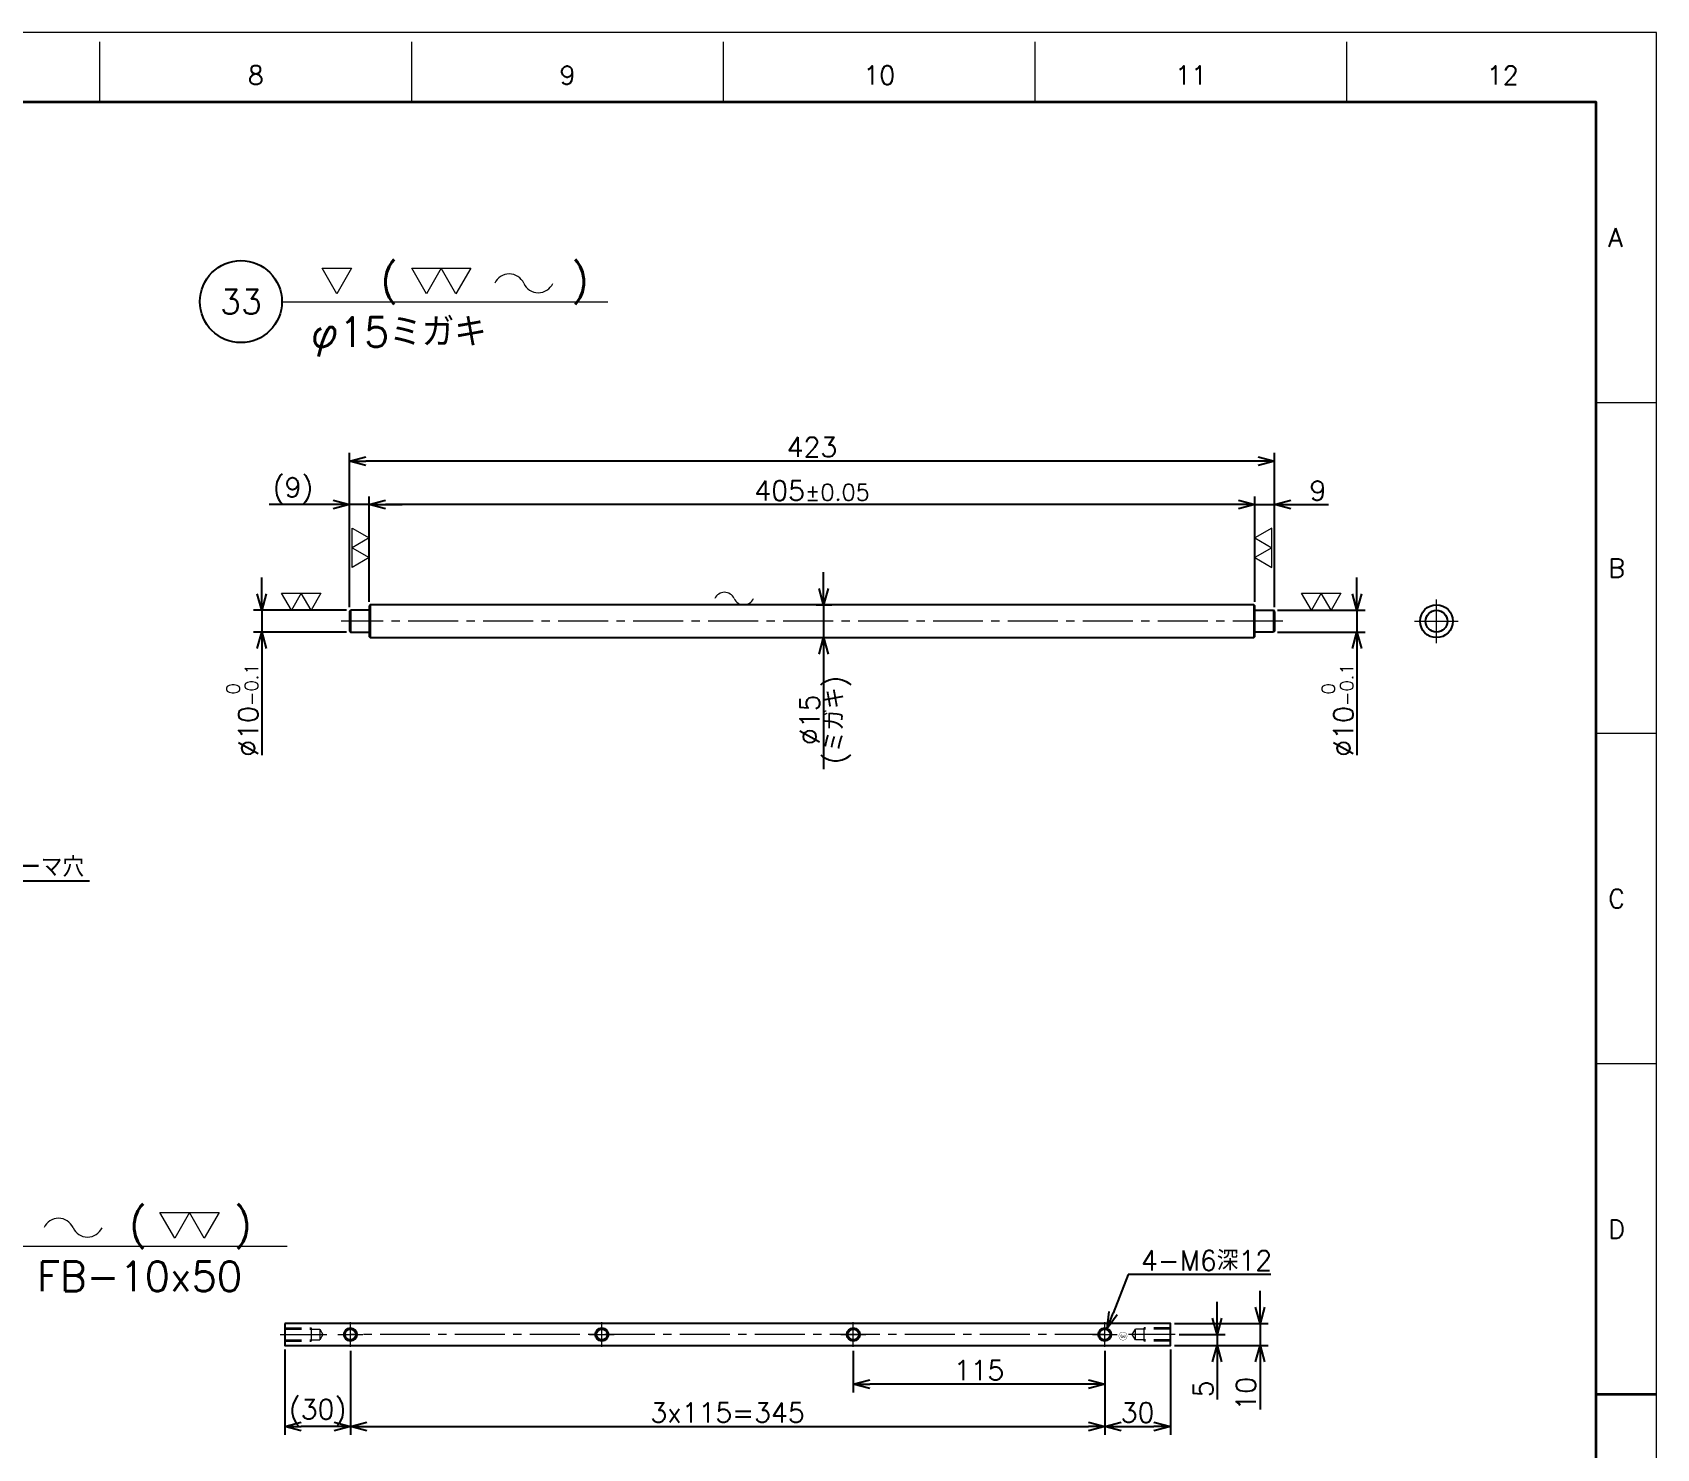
# Model space of a CAD drawing. Header units: millimetres. Extents: x 0 to 1764, y -17 to 1242.
# Drawn here: x 1021 to 1764, y 594 to 1242 of the extents above; entities that cross this region are included whole.
import ezdxf
from ezdxf.entities.mleader import LeaderData, LeaderLine
from ezdxf.enums import TextEntityAlignment as Align
from ezdxf.math import Vec2, Vec3

# ---------------------------------------------------------------- set-up
doc = ezdxf.new("R2010")
doc.units = ezdxf.units.MM
doc.header["$LTSCALE"] = 1.2
doc.header["$PDMODE"] = 99
doc.header["$PDSIZE"] = 1
doc.linetypes.add('CENTER2', pattern=[28.575, 19.05, -3.175, 3.175, -3.175])
doc.linetypes.add('HIDDEN', pattern=[9.525, 6.35, -3.175])
for name, color, linetype, lineweight in [('04_HIDDEN', 2, 'HIDDEN', 13), ('05_CENTER', 4, 'CENTER2', 13), ('07_TEXT', 3, 'Continuous', 13), ('08_DIM', 3, 'Continuous', 13), ('90_FRAME', 5, 'Continuous', 35)]:
    doc.layers.add(name, color=color, linetype=linetype, lineweight=lineweight)
doc.layers.add('10_DRAFT', color=8, linetype='Continuous', lineweight=0, plot=False)
doc.layers.add('91_BLANK', color=5, linetype='Continuous', lineweight=0, plot=False)
doc.styles.add('KSS_TXT', font='txt.shx', dxfattribs={"bigfont": 'extfont2.shx'})
doc.styles.get("Standard").update_dxf_attribs({"font": 'txt.shx', "bigfont": 'extfont2.shx'})
doc.dimstyles.new('KSS_DIM', dxfattribs={"dimscale": 3, "dimtxt": 3, "dimasz": 2.5, "dimexe": 1.25, "dimexo": 0.625, "dimtad": 1, "dimdsep": 46, "dimtxsty": 'KSS_TXT', "dimblk": 'OPEN30', "dimcen": 0, "dimazin": 2, "dimtfac": 0.75, "dimtmove": 0, "dimatfit": 3, "dimldrblk": 'OPEN30', "dimfxl": 1.25, "dimtolj": 1, "dimarcsym": 0})
doc.dimstyles.new('KSS_DIM$3', dxfattribs={"dimscale": 3, "dimtxt": 3, "dimasz": 2.5, "dimexe": 1.25, "dimexo": 0.625, "dimtad": 1, "dimtih": 1, "dimtoh": 1, "dimdsep": 46, "dimtxsty": 'KSS_TXT', "dimblk": 'OPEN30', "dimcen": 0, "dimazin": 2, "dimtfac": 0.75, "dimtofl": 0, "dimtmove": 0, "dimatfit": 3, "dimldrblk": 'OPEN30', "dimfxl": 1.25, "dimtolj": 1, "dimarcsym": 0})

# ---------------------------------------------------------------- blocks, each defined once
blk = doc.blocks.new('M6tz_1')
at = {"color": 0}
for radius in [3, 2.5]:
    blk.add_circle((0, 0), radius, dxfattribs=at)
at = {"layer": '05_CENTER'}
for p, q in [((5.68, 0), (-5.68, 0)), ((0, -5.68), (0, 5.68))]:
    blk.add_line(p, q, dxfattribs=at)
blk = doc.blocks.new('_Open30')
at = {"color": 0, "linetype": 'ByBlock', "lineweight": -2}
for p, q in [((-1, 0.268), (0, 0)), ((0, 0), (-1, -0.268)), ((0, 0), (-1, 0))]:
    blk.add_line(p, q, dxfattribs=at)
blk = doc.blocks.new('*D209')
at = {"layer": '08_DIM', "color": 0, "lineweight": -2, "transparency": 16777216}
for p, q in [((925.16, 820.07), (925.16, 857.31)), ((935.36, 820.07), (935.36, 857.31)), ((917.66, 853.56), (910.16, 853.56)), ((925.16, 853.56), (935.36, 853.56)), ((942.86, 853.56), (1047.41, 853.56))]:
    blk.add_line(p, q, dxfattribs=at)
at = {"layer": 'Defpoints', "color": 0, "transparency": 16777216}
for p in [(935.36, 853.56), (925.16, 818.2), (935.36, 818.2)]:
    blk.add_point(p, dxfattribs=at)
at = {"layer": '08_DIM', "color": 0, "lineweight": -2, "transparency": 16777216, "xscale": 7.5, "yscale": 7.5, "zscale": 7.5}
blk.add_blockref('_Open30', (925.16, 853.56), dxfattribs=at)
at = {"layer": '08_DIM', "color": 0, "lineweight": -2, "transparency": 16777216, "xscale": 7.5, "yscale": 7.5, "zscale": 7.5, "rotation": 180}
blk.add_blockref('_Open30', (935.36, 853.56), dxfattribs=at)
at = {"layer": '08_DIM', "color": 0, "transparency": 16777216, "insert": (998.88, 859.94), "char_height": 9, "attachment_point": 5, "style": 'KSS_TXT'}
blk.add_mtext('\\A1;2-%%C10.2リーマ穴', dxfattribs=at)
blk = doc.blocks.new('*D215')
at = {"layer": '08_DIM', "color": 0, "lineweight": -2, "transparency": 16777216}
for p, q in [((1572.83, 1025.69), (1565.33, 1025.69)), ((1580.33, 981.21), (1580.33, 1029.44)), ((1580.33, 1025.69), (1589.33, 1025.69)), ((1589.33, 978.71), (1589.33, 1029.44)), ((1596.83, 1025.69), (1614.08, 1025.69))]:
    blk.add_line(p, q, dxfattribs=at)
at = {"layer": 'Defpoints', "color": 0, "transparency": 16777216}
for p in [(1589.33, 1025.69), (1580.33, 979.34), (1589.33, 976.84)]:
    blk.add_point(p, dxfattribs=at)
at = {"layer": '08_DIM', "color": 0, "lineweight": -2, "transparency": 16777216, "xscale": 7.5, "yscale": 7.5, "zscale": 7.5}
blk.add_blockref('_Open30', (1580.33, 1025.69), dxfattribs=at)
at = {"layer": '08_DIM', "color": 0, "lineweight": -2, "transparency": 16777216, "xscale": 7.5, "yscale": 7.5, "zscale": 7.5, "rotation": 180}
blk.add_blockref('_Open30', (1589.33, 1025.69), dxfattribs=at)
at = {"layer": '08_DIM', "color": 0, "transparency": 16777216, "insert": (1609.2, 1032.07), "char_height": 9, "attachment_point": 5, "style": 'KSS_TXT'}
blk.add_mtext('\\A1;9', dxfattribs=at)
blk = doc.blocks.new('*D216')
at = {"layer": '08_DIM', "color": 0, "lineweight": -2, "transparency": 16777216}
for p, q in [((1166.33, 978.71), (1166.33, 1049.34)), ((1589.33, 978.71), (1589.33, 1049.34)), ((1581.83, 1045.59), (1173.83, 1045.59))]:
    blk.add_line(p, q, dxfattribs=at)
at = {"layer": 'Defpoints', "color": 0, "transparency": 16777216}
for p in [(1166.33, 1045.59), (1166.33, 976.84), (1589.33, 976.84)]:
    blk.add_point(p, dxfattribs=at)
at = {"layer": '08_DIM', "color": 0, "lineweight": -2, "transparency": 16777216, "xscale": 7.5, "yscale": 7.5, "zscale": 7.5, "rotation": 180}
blk.add_blockref('_Open30', (1166.33, 1045.59), dxfattribs=at)
at = {"layer": '08_DIM', "color": 0, "lineweight": -2, "transparency": 16777216, "xscale": 7.5, "yscale": 7.5, "zscale": 7.5}
blk.add_blockref('_Open30', (1589.33, 1045.59), dxfattribs=at)
at = {"layer": '08_DIM', "color": 0, "transparency": 16777216, "insert": (1377.83, 1051.96), "char_height": 9, "attachment_point": 5, "style": 'KSS_TXT'}
blk.add_mtext('\\A1;423', dxfattribs=at)
blk = doc.blocks.new('*D217')
at = {"layer": '08_DIM', "color": 0, "lineweight": -2, "transparency": 16777216}
for p, q in [((1175.33, 981.21), (1175.33, 1029.44)), ((1572.83, 1025.69), (1182.83, 1025.69)), ((1580.33, 981.21), (1580.33, 1029.44))]:
    blk.add_line(p, q, dxfattribs=at)
at = {"layer": 'Defpoints', "color": 0, "transparency": 16777216}
for p in [(1175.33, 1025.69), (1175.33, 979.34), (1580.33, 979.34)]:
    blk.add_point(p, dxfattribs=at)
at = {"layer": '08_DIM', "color": 0, "lineweight": -2, "transparency": 16777216, "xscale": 7.5, "yscale": 7.5, "zscale": 7.5, "rotation": 180}
blk.add_blockref('_Open30', (1175.33, 1025.69), dxfattribs=at)
at = {"layer": '08_DIM', "color": 0, "lineweight": -2, "transparency": 16777216, "xscale": 7.5, "yscale": 7.5, "zscale": 7.5}
blk.add_blockref('_Open30', (1580.33, 1025.69), dxfattribs=at)
at = {"layer": '08_DIM', "color": 0, "transparency": 16777216, "insert": (1377.83, 1032.07), "char_height": 9, "attachment_point": 5, "style": 'KSS_TXT'}
blk.add_mtext('405{\\H7.500000;±0.05}', dxfattribs=at)
blk = doc.blocks.new('*D218')
at = {"layer": '08_DIM', "color": 0, "lineweight": -2, "transparency": 16777216}
for p, q in [((1158.83, 1025.69), (1129.58, 1025.69)), ((1166.33, 978.71), (1166.33, 1029.44)), ((1175.33, 1025.69), (1166.33, 1025.69)), ((1175.33, 981.21), (1175.33, 1029.44)), ((1182.83, 1025.69), (1190.33, 1025.69))]:
    blk.add_line(p, q, dxfattribs=at)
at = {"layer": 'Defpoints', "color": 0, "transparency": 16777216}
for p in [(1166.33, 1025.69), (1166.33, 976.84), (1175.33, 979.34)]:
    blk.add_point(p, dxfattribs=at)
at = {"layer": '08_DIM', "color": 0, "lineweight": -2, "transparency": 16777216, "xscale": 7.5, "yscale": 7.5, "zscale": 7.5}
blk.add_blockref('_Open30', (1166.33, 1025.69), dxfattribs=at)
at = {"layer": '08_DIM', "color": 0, "lineweight": -2, "transparency": 16777216, "xscale": 7.5, "yscale": 7.5, "zscale": 7.5, "rotation": 180}
blk.add_blockref('_Open30', (1175.33, 1025.69), dxfattribs=at)
at = {"layer": '08_DIM', "color": 0, "transparency": 16777216, "insert": (1140.45, 1032.07), "char_height": 9, "attachment_point": 5, "style": 'KSS_TXT'}
blk.add_mtext('\\A1;(9)', dxfattribs=at)
blk = doc.blocks.new('*D219')
at = {"layer": '08_DIM', "color": 0, "lineweight": -2, "transparency": 16777216}
for p, q in [((1383.15, 987.34), (1383.15, 994.84)), ((1379.7, 979.84), (1386.9, 979.84)), ((1383.15, 979.84), (1383.15, 964.84)), ((1379.7, 964.84), (1386.9, 964.84)), ((1383.15, 957.34), (1383.15, 904.69))]:
    blk.add_line(p, q, dxfattribs=at)
at = {"layer": 'Defpoints', "color": 0, "transparency": 16777216}
for p in [(1377.83, 979.84), (1377.83, 964.84), (1383.15, 964.84)]:
    blk.add_point(p, dxfattribs=at)
at = {"layer": '08_DIM', "color": 0, "lineweight": -2, "transparency": 16777216, "xscale": 7.5, "yscale": 7.5, "zscale": 7.5}
for p, rotation in [((1383.15, 979.84), 270), ((1383.15, 964.84), 90)]:
    blk.add_blockref('_Open30', p, dxfattribs=dict(at, rotation=rotation))
at = {"layer": '08_DIM', "color": 0, "transparency": 16777216, "char_height": 9, "attachment_point": 5, "rotation": 90, "style": 'KSS_TXT'}
for s, insert in [('\\A1;(ミガキ)', (1389.53, 927.26)), ('\\A1;%%C15', (1376.78, 927.26))]:
    blk.add_mtext(s, dxfattribs=dict(at, insert=insert))
blk = doc.blocks.new('*D220')
at = {"layer": '08_DIM', "color": 0, "lineweight": -2, "transparency": 16777216}
for p, q in [((1627.07, 984.84), (1627.07, 992.34)), ((1590.7, 977.34), (1630.82, 977.34)), ((1627.07, 977.34), (1627.07, 967.34)), ((1590.7, 967.34), (1630.82, 967.34)), ((1627.07, 959.84), (1627.07, 911.09))]:
    blk.add_line(p, q, dxfattribs=at)
at = {"layer": 'Defpoints', "color": 0, "transparency": 16777216}
for p in [(1588.83, 977.34), (1588.83, 967.34), (1627.07, 967.34)]:
    blk.add_point(p, dxfattribs=at)
at = {"layer": '08_DIM', "color": 0, "lineweight": -2, "transparency": 16777216, "xscale": 7.5, "yscale": 7.5, "zscale": 7.5}
for p, rotation in [((1627.07, 977.34), 270), ((1627.07, 967.34), 90)]:
    blk.add_blockref('_Open30', p, dxfattribs=dict(at, rotation=rotation))
at = {"layer": '08_DIM', "color": 0, "transparency": 16777216, "insert": (1618.2, 931.71), "char_height": 9, "attachment_point": 5, "rotation": 90, "style": 'KSS_TXT'}
blk.add_mtext('%%C10{\\H6.000000;\\S 0^ -0.1;}', dxfattribs=at)
blk = doc.blocks.new('*D221')
at = {"layer": '08_DIM', "color": 0, "lineweight": -2, "transparency": 16777216}
for p, q in [((1126.14, 984.84), (1126.14, 992.34)), ((1164.95, 977.34), (1122.39, 977.34)), ((1126.14, 977.34), (1126.14, 967.34)), ((1164.95, 967.34), (1122.39, 967.34)), ((1126.14, 959.84), (1126.14, 911.09))]:
    blk.add_line(p, q, dxfattribs=at)
at = {"layer": 'Defpoints', "color": 0, "transparency": 16777216}
for p in [(1166.83, 977.34), (1126.14, 967.34), (1166.83, 967.34)]:
    blk.add_point(p, dxfattribs=at)
at = {"layer": '08_DIM', "color": 0, "lineweight": -2, "transparency": 16777216, "xscale": 7.5, "yscale": 7.5, "zscale": 7.5}
for p, rotation in [((1126.14, 977.34), 270), ((1126.14, 967.34), 90)]:
    blk.add_blockref('_Open30', p, dxfattribs=dict(at, rotation=rotation))
at = {"layer": '08_DIM', "color": 0, "transparency": 16777216, "insert": (1117.27, 931.71), "char_height": 9, "attachment_point": 5, "rotation": 90, "style": 'KSS_TXT'}
blk.add_mtext('%%C10{\\H6.000000;\\S 0^ -0.1;}', dxfattribs=at)
blk = doc.blocks.new('AM_BALLOON1')
at = {"transparency": 16777216}
blk.add_circle((0, 0), 5, dxfattribs=at)
blk.add_attdef('B_NUMBER', text='', height=3, dxfattribs=at).set_placement((0, 0), align=Align.MIDDLE_CENTER)
blk = doc.blocks.new('_OPEN')
at = {"color": 0, "linetype": 'ByBlock'}
for p, q in [((-1, 0.167), (0, 0)), ((0, 0), (-1, -0.167)), ((0, 0), (-1, 0))]:
    blk.add_line(p, q, dxfattribs=at)
blk = doc.blocks.new('p1ba05')
for centre, start, end in [((-2.95, 0.29), 24.2276, 155.5758), ((0, 1.62), 204.2276, 335.5758)]:
    blk.add_arc(centre, 1.62, start, end)
blk = doc.blocks.new('p1ba01')
for p, q in [((0, 0), (-1.5, 2.6)), ((-1.5, 2.6), (1.5, 2.6)), ((1.5, 2.6), (0, 0))]:
    blk.add_line(p, q)
blk = doc.blocks.new('p1ba02')
for p, q in [((-1.5, 2.6), (1.5, 2.6)), ((0, 0), (-1.5, 2.6)), ((1.5, 2.6), (0, 0)), ((3, 0), (1.5, 2.6)), ((1.5, 2.6), (4.5, 2.6)), ((4.5, 2.6), (3, 0))]:
    blk.add_line(p, q)
blk = doc.blocks.new('*D235')
at = {"layer": '08_DIM', "color": 0, "lineweight": -2, "transparency": 16777216}
for p, q in [((1136.72, 639.25), (1136.72, 600.3)), ((1166.72, 638.58), (1166.72, 600.3)), ((1159.22, 604.05), (1144.22, 604.05))]:
    blk.add_line(p, q, dxfattribs=at)
at = {"layer": 'Defpoints', "color": 0, "transparency": 16777216}
for p in [(1136.72, 641.13), (1166.72, 640.45), (1136.72, 604.05)]:
    blk.add_point(p, dxfattribs=at)
at = {"layer": '08_DIM', "color": 0, "lineweight": -2, "transparency": 16777216, "xscale": 7.5, "yscale": 7.5, "zscale": 7.5, "rotation": 180}
blk.add_blockref('_Open30', (1136.72, 604.05), dxfattribs=at)
at = {"layer": '08_DIM', "color": 0, "lineweight": -2, "transparency": 16777216, "xscale": 7.5, "yscale": 7.5, "zscale": 7.5}
blk.add_blockref('_Open30', (1166.72, 604.05), dxfattribs=at)
at = {"layer": '08_DIM', "color": 0, "transparency": 16777216, "insert": (1151.72, 610.43), "char_height": 9, "attachment_point": 5, "style": 'KSS_TXT'}
blk.add_mtext('\\A1;(30)', dxfattribs=at)
blk = doc.blocks.new('*D236')
at = {"layer": '08_DIM', "color": 0, "lineweight": -2, "transparency": 16777216}
for p, q in [((1396.72, 638.58), (1396.72, 619.64)), ((1511.72, 638.58), (1511.72, 619.64)), ((1504.22, 623.39), (1404.22, 623.39))]:
    blk.add_line(p, q, dxfattribs=at)
at = {"layer": 'Defpoints', "color": 0, "transparency": 16777216}
for p in [(1396.72, 640.45), (1511.72, 640.45), (1396.72, 623.39)]:
    blk.add_point(p, dxfattribs=at)
at = {"layer": '08_DIM', "color": 0, "lineweight": -2, "transparency": 16777216, "xscale": 7.5, "yscale": 7.5, "zscale": 7.5, "rotation": 180}
blk.add_blockref('_Open30', (1396.72, 623.39), dxfattribs=at)
at = {"layer": '08_DIM', "color": 0, "lineweight": -2, "transparency": 16777216, "xscale": 7.5, "yscale": 7.5, "zscale": 7.5}
blk.add_blockref('_Open30', (1511.72, 623.39), dxfattribs=at)
at = {"layer": '08_DIM', "color": 0, "transparency": 16777216, "insert": (1454.22, 629.76), "char_height": 9, "attachment_point": 5, "style": 'KSS_TXT'}
blk.add_mtext('\\A1;115', dxfattribs=at)
blk = doc.blocks.new('*D237')
at = {"layer": '08_DIM', "color": 0, "lineweight": -2, "transparency": 16777216}
for p, q in [((1166.72, 638.58), (1166.72, 600.3)), ((1511.72, 638.58), (1511.72, 600.3)), ((1174.22, 604.05), (1504.22, 604.05))]:
    blk.add_line(p, q, dxfattribs=at)
at = {"layer": 'Defpoints', "color": 0, "transparency": 16777216}
for p in [(1166.72, 640.45), (1511.72, 640.45), (1511.72, 604.05)]:
    blk.add_point(p, dxfattribs=at)
at = {"layer": '08_DIM', "color": 0, "lineweight": -2, "transparency": 16777216, "xscale": 7.5, "yscale": 7.5, "zscale": 7.5, "rotation": 180}
blk.add_blockref('_Open30', (1166.72, 604.05), dxfattribs=at)
at = {"layer": '08_DIM', "color": 0, "lineweight": -2, "transparency": 16777216, "xscale": 7.5, "yscale": 7.5, "zscale": 7.5}
blk.add_blockref('_Open30', (1511.72, 604.05), dxfattribs=at)
at = {"layer": '08_DIM', "color": 0, "transparency": 16777216, "insert": (1339.22, 610.43), "char_height": 9, "attachment_point": 5, "style": 'KSS_TXT'}
blk.add_mtext('\\A1;3x115=345', dxfattribs=at)
blk = doc.blocks.new('*D238')
at = {"layer": '08_DIM', "color": 0, "lineweight": -2, "transparency": 16777216}
for p, q in [((1541.72, 639.25), (1541.72, 600.3)), ((1511.72, 638.58), (1511.72, 600.3)), ((1519.22, 604.05), (1534.22, 604.05))]:
    blk.add_line(p, q, dxfattribs=at)
at = {"layer": 'Defpoints', "color": 0, "transparency": 16777216}
for p in [(1511.72, 640.45), (1541.72, 641.13), (1541.72, 604.05)]:
    blk.add_point(p, dxfattribs=at)
at = {"layer": '08_DIM', "color": 0, "lineweight": -2, "transparency": 16777216, "xscale": 7.5, "yscale": 7.5, "zscale": 7.5, "rotation": 180}
blk.add_blockref('_Open30', (1511.72, 604.05), dxfattribs=at)
at = {"layer": '08_DIM', "color": 0, "lineweight": -2, "transparency": 16777216, "xscale": 7.5, "yscale": 7.5, "zscale": 7.5}
blk.add_blockref('_Open30', (1541.72, 604.05), dxfattribs=at)
at = {"layer": '08_DIM', "color": 0, "transparency": 16777216, "insert": (1526.72, 610.43), "char_height": 9, "attachment_point": 5, "style": 'KSS_TXT'}
blk.add_mtext('\\A1;30', dxfattribs=at)
blk = doc.blocks.new('*D239')
at = {"layer": '08_DIM', "color": 0, "lineweight": -2, "transparency": 16777216}
for p, q in [((1563.08, 653.63), (1563.08, 661.13)), ((1543.6, 641.13), (1566.83, 641.13)), ((1545.79, 646.13), (1566.83, 646.13)), ((1563.08, 646.13), (1563.08, 641.13)), ((1563.08, 633.63), (1563.08, 616.38))]:
    blk.add_line(p, q, dxfattribs=at)
at = {"layer": 'Defpoints', "color": 0, "transparency": 16777216}
for p in [(1541.72, 641.13), (1543.92, 646.13), (1563.08, 641.13)]:
    blk.add_point(p, dxfattribs=at)
at = {"layer": '08_DIM', "color": 0, "lineweight": -2, "transparency": 16777216, "xscale": 7.5, "yscale": 7.5, "zscale": 7.5}
for p, rotation in [((1563.08, 646.13), 270), ((1563.08, 641.13), 90)]:
    blk.add_blockref('_Open30', p, dxfattribs=dict(at, rotation=rotation))
at = {"layer": '08_DIM', "color": 0, "transparency": 16777216, "insert": (1556.71, 621.25), "char_height": 9, "attachment_point": 5, "rotation": 90, "style": 'KSS_TXT'}
blk.add_mtext('\\A1;5', dxfattribs=at)
blk = doc.blocks.new('*D240')
at = {"layer": '08_DIM', "color": 0, "lineweight": -2, "transparency": 16777216}
for p, q in [((1582.74, 658.63), (1582.74, 666.13)), ((1543.6, 651.13), (1586.49, 651.13)), ((1582.74, 651.13), (1582.74, 641.13)), ((1543.6, 641.13), (1586.49, 641.13)), ((1582.74, 633.63), (1582.74, 611.88))]:
    blk.add_line(p, q, dxfattribs=at)
at = {"layer": 'Defpoints', "color": 0, "transparency": 16777216}
for p in [(1541.72, 651.13), (1541.72, 641.13), (1582.74, 641.13)]:
    blk.add_point(p, dxfattribs=at)
at = {"layer": '08_DIM', "color": 0, "lineweight": -2, "transparency": 16777216, "xscale": 7.5, "yscale": 7.5, "zscale": 7.5}
for p, rotation in [((1582.74, 651.13), 270), ((1582.74, 641.13), 90)]:
    blk.add_blockref('_Open30', p, dxfattribs=dict(at, rotation=rotation))
at = {"layer": '08_DIM', "color": 0, "transparency": 16777216, "insert": (1576.36, 619), "char_height": 9, "attachment_point": 5, "rotation": 90, "style": 'KSS_TXT'}
blk.add_mtext('\\A1;10', dxfattribs=at)
blk = doc.blocks.new('*D241')
at = {"layer": '08_DIM', "color": 0, "lineweight": -2, "transparency": 16777216}
for p, q in [((1522.49, 673.59), (1515.55, 655.9)), ((1587.66, 673.59), (1522.49, 673.59))]:
    blk.add_line(p, q, dxfattribs=at)
at = {"layer": 'Defpoints', "color": 0, "transparency": 16777216}
for p in [(1512.82, 648.92), (1510.63, 643.33)]:
    blk.add_point(p, dxfattribs=at)
at = {"layer": '08_DIM', "color": 0, "lineweight": -2, "transparency": 16777216, "xscale": 7.5, "yscale": 7.5, "zscale": 7.5, "rotation": 248.5937221556799}
blk.add_blockref('_Open30', (1512.82, 648.92), dxfattribs=at)
at = {"layer": '08_DIM', "color": 0, "transparency": 16777216, "insert": (1558.26, 679.96), "char_height": 9, "attachment_point": 5, "style": 'KSS_TXT'}
blk.add_mtext('\\A1;4-M6深12', dxfattribs=at)

msp = doc.modelspace()

# ---------------------------------------------------------------- linework, layer by layer
at = {"color": 0}
for p, q in [((1166.329, 976.838), (1166.829, 977.338)), ((1166.329, 976.838), (1166.329, 967.838)), ((1175.329, 977.338), (1166.829, 977.338)), ((1166.829, 977.338), (1166.829, 967.338)), ((1175.829, 979.838), (1175.829, 964.838)), ((1579.829, 979.838), (1579.829, 964.838)), ((1580.329, 977.338), (1588.829, 977.338)), ((1589.329, 976.838), (1588.829, 977.338)), ((1588.829, 977.338), (1588.829, 967.338)), ((1589.329, 976.838), (1589.329, 967.838)), ((1166.329, 967.838), (1166.829, 967.338)), ((1166.829, 967.338), (1175.329, 967.338)), ((1588.829, 967.338), (1580.329, 967.338)), ((1589.329, 967.838), (1588.829, 967.338))]:
    msp.add_line(p, q, dxfattribs=at)
for points in [[(1175.329, 979.338), (1175.329, 965.338), (1175.829, 964.838), (1579.829, 964.838), (1580.329, 965.338), (1580.329, 979.338), (1579.829, 979.838), (1175.829, 979.838)], [(1136.722, 651.126), (1136.722, 641.126), (1541.722, 641.126), (1541.722, 651.126)]]:
    msp.add_lwpolyline(points, close=True, dxfattribs=at)
for radius in [7.5, 5]:
    msp.add_circle((1663.426, 972.338), radius, dxfattribs=at)
at = {"layer": '04_HIDDEN'}
for p, q in [((1136.722, 649.126), (1148.722, 649.126)), ((1136.722, 648.626), (1152.722, 648.626)), ((1148.722, 649.126), (1148.722, 643.126)), ((1152.722, 648.626), (1154.165, 646.126)), ((1152.722, 648.626), (1152.722, 643.626)), ((1524.279, 646.126), (1525.722, 648.626)), ((1541.722, 648.626), (1525.722, 648.626)), ((1525.722, 643.626), (1525.722, 648.626)), ((1529.722, 643.126), (1529.722, 649.126)), ((1541.722, 649.126), (1529.722, 649.126)), ((1136.722, 643.626), (1152.722, 643.626)), ((1136.722, 643.126), (1148.722, 643.126)), ((1154.165, 646.126), (1152.722, 643.626)), ((1525.722, 643.626), (1524.279, 646.126)), ((1541.722, 643.626), (1525.722, 643.626)), ((1541.722, 643.126), (1529.722, 643.126))]:
    msp.add_line(p, q, dxfattribs=at)
at = {"layer": '05_CENTER'}
for p, q in [((1663.426, 962.338), (1663.426, 982.338)), ((1593.188, 972.338), (1162.47, 972.338)), ((1653.426, 972.338), (1673.426, 972.338)), ((1134.529, 646.126), (1155.903, 646.126)), ((1511.722, 646.126), (1166.722, 646.126)), ((1543.915, 646.126), (1522.541, 646.126))]:
    msp.add_line(p, q, dxfattribs=at)
at = {"layer": '08_DIM'}
for p, q in [((1135.42, 1118.501), (1284.395, 1118.501)), ((1010.245, 686.589), (1137.799, 686.589))]:
    msp.add_line(p, q, dxfattribs=at)
at = {"layer": '90_FRAME', "color": 4, "lineweight": 13}
for p, q in [((1052.169, 1209.75), (1052.169, 1237.359)), ((1194.737, 1209.75), (1194.737, 1237.359)), ((1337.305, 1209.75), (1337.305, 1237.359)), ((1479.873, 1209.75), (1479.873, 1237.359)), ((1622.441, 1209.75), (1622.441, 1237.359)), ((1764.068, 1072.29), (1736.459, 1072.29)), ((1764.068, 921.066), (1736.459, 921.066)), ((1764.068, 769.842), (1736.459, 769.842))]:
    msp.add_line(p, q, dxfattribs=at)
at = {"layer": '90_FRAME'}
msp.add_line((1764.068, 618.618), (1736.459, 618.618), dxfattribs=at)
msp.add_lwpolyline([(82.742, 27.485), (1736.459, 27.485), (1736.459, 1209.75), (82.742, 1209.75)], close=True, dxfattribs=at)
at = {"layer": '91_BLANK'}
msp.add_lwpolyline([(0, 0), (1764.068, 0), (1764.068, 1241.619), (0, 1241.619)], close=True, dxfattribs=at)

# ---------------------------------------------------------------- block references
at = {"rotation": 270}
for p in [(1166.722, 646.126), (1281.722, 646.126), (1396.722, 646.126), (1511.722, 646.126)]:
    msp.add_blockref('M6tz_1', p, dxfattribs=at)
at = {"layer": '08_DIM'}
for name, p, xscale, yscale, zscale in [('p1ba01', (1160.479, 1122.077), 4.5, 4.5, 4.5), ('p1ba02', (1201.503, 1122.077), 4.5, 4.5, 4.5), ('p1ba05', (1252.636, 1122.603), 4.5, 4.5, 4.5), ('p1ba02', (1139.727, 977.338), 3, 3, 3), ('p1ba05', (1346.626, 979.838), 3, 3, 3), ('p1ba02', (1606.25, 977.338), 3, 3, 3), ('p1ba05', (1046.5, 690.692), 4.5, 4.5, 4.5), ('p1ba02', (1086.369, 690.166), 4.5, 4.5, 4.5)]:
    msp.add_blockref(name, p, dxfattribs=dict(at, xscale=xscale, yscale=yscale, zscale=zscale))
at = {"layer": '08_DIM', "yscale": 3, "zscale": 3}
for p, xscale, rotation in [((1175.329, 1001.431), 3, 90), ((1580.329, 1001.431), -3, 270)]:
    msp.add_blockref('p1ba02', p, dxfattribs=dict(at, xscale=xscale, rotation=rotation))

# ---------------------------------------------------------------- texts
at = {"layer": '07_TEXT', "style": 'KSS_TXT'}
for s, p in [('(      )', (1180.438, 1121.739)), ('(   )', (1065.506, 689.827))]:
    msp.add_text(s, height=13.5, dxfattribs=at).set_placement(p)
at = {"layer": '08_DIM', "style": 'KSS_TXT'}
for s, p in [('φ15ミガキ', (1148.655, 1097.885)), ('FB-10x50', (1023.48, 665.973))]:
    msp.add_text(s, height=13.5, dxfattribs=at).set_placement(p)
at = {"layer": '10_DRAFT', "style": 'KSS_TXT'}
msp.add_text('③', height=3, rotation=270, dxfattribs=at).set_placement((1518.169, 647.476))
at = {"layer": '90_FRAME', "color": 0, "lineweight": 13, "style": 'KSS_TXT'}
for s, p in [('8', (1123.453, 1215.249)), ('9', (1266.021, 1215.249)), ('10', (1408.589, 1215.249)), ('11', (1551.157, 1215.249)), ('12', (1693.725, 1215.249))]:
    msp.add_text(s, height=8.52, dxfattribs=at).set_placement(p, align=Align.BOTTOM_CENTER)
for s, p in [('A', (1741.947, 1147.902)), ('B', (1741.947, 996.678)), ('C', (1741.947, 845.454)), ('D', (1741.947, 694.23))]:
    msp.add_text(s, height=8.52, dxfattribs=at).set_placement(p, align=Align.MIDDLE_LEFT)

# ---------------------------------------------------------------- dimensions: what is measured, and where the dimension line sits
at = {"layer": '08_DIM'}
for base, p1, p2, override, picture, middle in [((1166.329, 1045.587), (1589.329, 976.838), (1166.329, 976.838), {"dimarcsym": 1}, '*D216', (1377.829, 1051.962)), ((1175.329, 1025.691), (1580.329, 979.338), (1175.329, 979.338), {"dimpost": '', "dimtol": 1, "dimlim": 0, "dimtp": 0.05, "dimtm": 0.05, "dimtfac": 0.833333, "dimtdec": 2, "dimtolj": 0, "dimtzin": 8, "dimarcsym": 1}, '*D217', (1377.829, 1032.066)), ((1589.329, 1025.691), (1580.329, 979.338), (1589.329, 976.838), {"dimarcsym": 1}, '*D215', (1609.204, 1032.066))]:
    dim = msp.add_linear_dim(base=base, p1=p1, p2=p2, dimstyle='KSS_DIM', override=override, dxfattribs=at)
    dim.commit()
    dim.dimension.update_dxf_attribs({"geometry": picture, "text_midpoint": middle})
for base, p1, p2, text, picture, middle in [((1166.329, 1025.691), (1175.329, 979.338), (1166.329, 976.838), '(<>)', '*D218', (1140.454, 1032.066)), ((935.356, 853.561), (925.156, 818.195), (935.356, 818.195), '2-%%C<>リーマ穴', '*D209', (998.881, 859.936)), ((1136.722, 604.052), (1166.722, 640.45), (1136.722, 641.126), '(<>)', '*D235', (1151.722, 610.427)), ((1511.722, 604.052), (1166.722, 640.45), (1511.722, 640.45), '3x115=<>', '*D237', (1339.222, 610.427))]:
    dim = msp.add_linear_dim(base=base, p1=p1, p2=p2, text=text, dimstyle='KSS_DIM', override={"dimarcsym": 1}, dxfattribs=at)
    dim.commit()
    dim.dimension.update_dxf_attribs({"geometry": picture, "text_midpoint": middle})
for base, p1, p2, override, picture, middle in [((1126.142, 967.338), (1166.829, 977.338), (1166.829, 967.338), {"dimtol": 1, "dimtm": 0.1, "dimtfac": 0.666667, "dimtolj": 0, "dimarcsym": 1}, '*D221', (1117.267, 931.713)), ((1383.15, 964.838), (1377.829, 979.838), (1377.829, 964.838), {"dimpost": '\\X(ミガキ)', "dimarcsym": 1}, '*D219', (1383.15, 927.263)), ((1627.073, 967.338), (1588.829, 977.338), (1588.829, 967.338), {"dimtol": 1, "dimtm": 0.1, "dimtfac": 0.666667, "dimtolj": 0, "dimarcsym": 1}, '*D220', (1618.198, 931.713))]:
    dim = msp.add_linear_dim(base=base, p1=p1, p2=p2, angle=90, text='%%C<>', dimstyle='KSS_DIM', override=override, dxfattribs=at)
    dim.commit()
    dim.dimension.update_dxf_attribs({"geometry": picture, "text_midpoint": middle})
dim = msp.add_diameter_dim_2p(p1=(1510.627, 643.333), p2=(1512.817, 648.919), text='4-M<>深12', dimstyle='KSS_DIM$3', override={"dimpost": '<>', "dimtix": 1, "dimarcsym": 1}, dxfattribs=at)
dim.commit()
dim.dimension.update_dxf_attribs({"geometry": '*D241', "text_midpoint": (1558.262, 673.586), "dimtype": 163})
for base, p1, p2, angle, picture, middle in [((1582.739, 641.126), (1541.722, 651.126), (1541.722, 641.126), 90, '*D240', (1576.364, 619.001)), ((1563.083, 641.126), (1543.915, 646.126), (1541.722, 641.126), 90, '*D239', (1556.708, 621.251)), ((1396.722, 623.385), (1511.722, 640.45), (1396.722, 640.45), 180, '*D236', (1454.222, 629.76)), ((1541.722, 604.052), (1511.722, 640.45), (1541.722, 641.126), 180, '*D238', (1526.722, 610.427))]:
    dim = msp.add_linear_dim(base=base, p1=p1, p2=p2, angle=angle, dimstyle='KSS_DIM', override={"dimarcsym": 1}, dxfattribs=at)
    dim.commit()
    dim.dimension.update_dxf_attribs({"geometry": picture, "text_midpoint": middle})

# ---------------------------------------------------------------- leaders
ml = msp.add_multileader_block('Standard', dxfattribs=at)
ml.set_content('AM_BALLOON1', color=256, scale=3.75)
ml.set_attribute('B_NUMBER', '33', width=0)
ml.set_leader_properties(color=256, linetype='ByLayer', lineweight=-1)
ml.set_arrow_properties(name='OPEN')
ml.build(insert=Vec2(0, 0))
ml.multileader.update_dxf_attribs({"leader_type": 0, "has_dogleg": 0, "text_right_attachment_type": 6, "dogleg_length": 0, "arrow_head_size": 7.5, "scale": 2.5, "block_connection_type": 1})
ctx = ml.context
ctx.base_point, ctx.scale, ctx.char_height, ctx.arrow_head_size, ctx.landing_gap_size, ctx.plane_origin = Vec3(1116.648, 1118.516), 2.5, 15, 7.5, 7.5, Vec3(1116.648, 1118.516)
ctx.right_attachment, ctx.attachment_type = 6, 1
ctx.block.insert = Vec3(1116.648, 1118.516)

doc.saveas('drawing.dxf')
